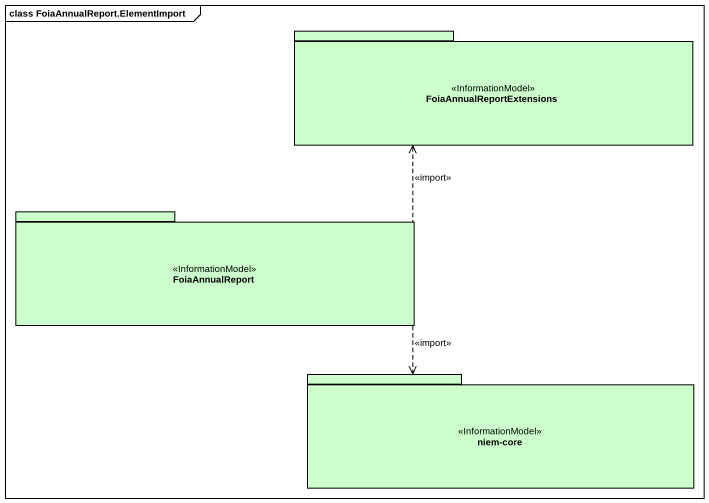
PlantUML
@startuml
mainframe class FoiaAnnualReport.ElementImport
package FoiaAnnualReportExtensions <<InformationModel>> #CCFFCC {
}
package FoiaAnnualReport <<InformationModel>> #CCFFCC {
}
package "niem-core" as niem_core <<InformationModel>> #CCFFCC {
}
FoiaAnnualReport .up.> FoiaAnnualReportExtensions : <<import>>
FoiaAnnualReport .right.> niem_core : <<import>>
@enduml
